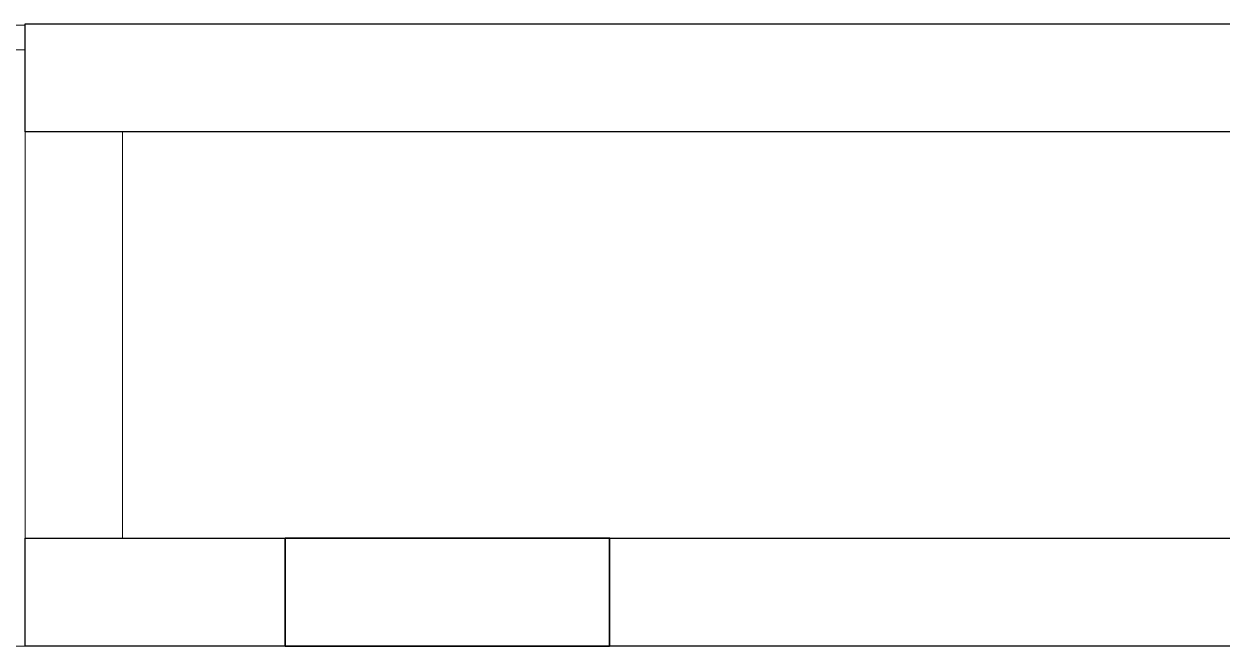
# Model space of a CAD drawing. Header units: centimetres. Extents: x 118932 to 154602, y -32682 to -23521.
# Drawn here: x 129406.5 to 129628.2, y -27601.9 to -27486.8 of the extents above; entities that cross this region are included whole.
import ezdxf

# ---------------------------------------------------------------- set-up
doc = ezdxf.new("R2010")
doc.units = ezdxf.units.CM
doc.header["$LTSCALE"] = 50
doc.header["$MEASUREMENT"] = 0
for name, color, linetype, lineweight, true_color in [('GEN_01_TA_Kolon', 7, 'Continuous', 35, 0xd05d28), ('GEN_01_TA_Merdiven', 7, 'Continuous', 13, 0x816183), ('GEN_02_TF_Pencere', 7, 'Continuous', 9, 0x6093ac), ('GEN_06_GR_İnce', 7, 'Continuous', 13, 0xb0b0a9), ('KALACAK DUVARLAR', 7, 'Continuous', 30, 0x005387)]:
    doc.layers.add(name, color=color, linetype=linetype, lineweight=lineweight, true_color=true_color)

# ---------------------------------------------------------------- blocks, each defined once
blk = doc.blocks.new('LEVEL -1_C BLOK_KOLON')
at = {"layer": 'GEN_01_TA_Kolon', "elevation": 0}
blk.add_lwpolyline([(55322.24, 9909.54), (55382.24, 9909.54), (55382.24, 9889.54), (55322.24, 9889.54)], close=True, dxfattribs=at)
blk = doc.blocks.new('KALACAK DUVALAR LEVEL -1 C BLOK')
at = {"layer": 'GEN_06_GR_İnce', "elevation": 0}
for points in [[(57.74, 711.49), (57.74, 636.29)], [(75.74, 711.49), (75.74, 636.29)]]:
    blk.add_lwpolyline(points, dxfattribs=at)
at = {"layer": 'KALACAK DUVARLAR', "elevation": 0}
for points in [[(57.74, 731.49), (440.85, 731.49), (440.85, 711.49), (57.74, 711.49)], [(57.74, 636.29), (426.35, 636.29), (426.35, 616.29), (57.74, 616.29)]]:
    blk.add_lwpolyline(points, close=True, dxfattribs=at)
blk = doc.blocks.new('DOGRAMA LEVEL -1 C BLOK')
at = {"layer": 'GEN_02_TF_Pencere', "elevation": 0}
blk.add_lwpolyline([(-48.8, 969.53), (46.28, 969.53), (46.28, 964.93), (-48.8, 964.93)], close=True, dxfattribs=at)
blk = doc.blocks.new('FITNESS MERDIVEN')
at = {"layer": 'GEN_01_TA_Merdiven', "elevation": 0}
blk.add_lwpolyline([(264.89, -20), (139.34, -20), (139.34, -110)], dxfattribs=at)

msp = doc.modelspace()

# ---------------------------------------------------------------- block references
for name, p in [('DOGRAMA LEVEL -1 C BLOK', (129360.45, -28456.49)), ('LEVEL -1_C BLOK_KOLON', (74132.61, -37491.49, 0)), ('KALACAK DUVALAR LEVEL -1 C BLOK', (129349, -28218.24))]:
    msp.add_blockref(name, p)
at = {"layer": 'GEN_01_TA_Merdiven'}
msp.add_blockref('FITNESS MERDIVEN', (129141.84, -27581.95, 0), dxfattribs=at)

doc.saveas('drawing.dxf')
